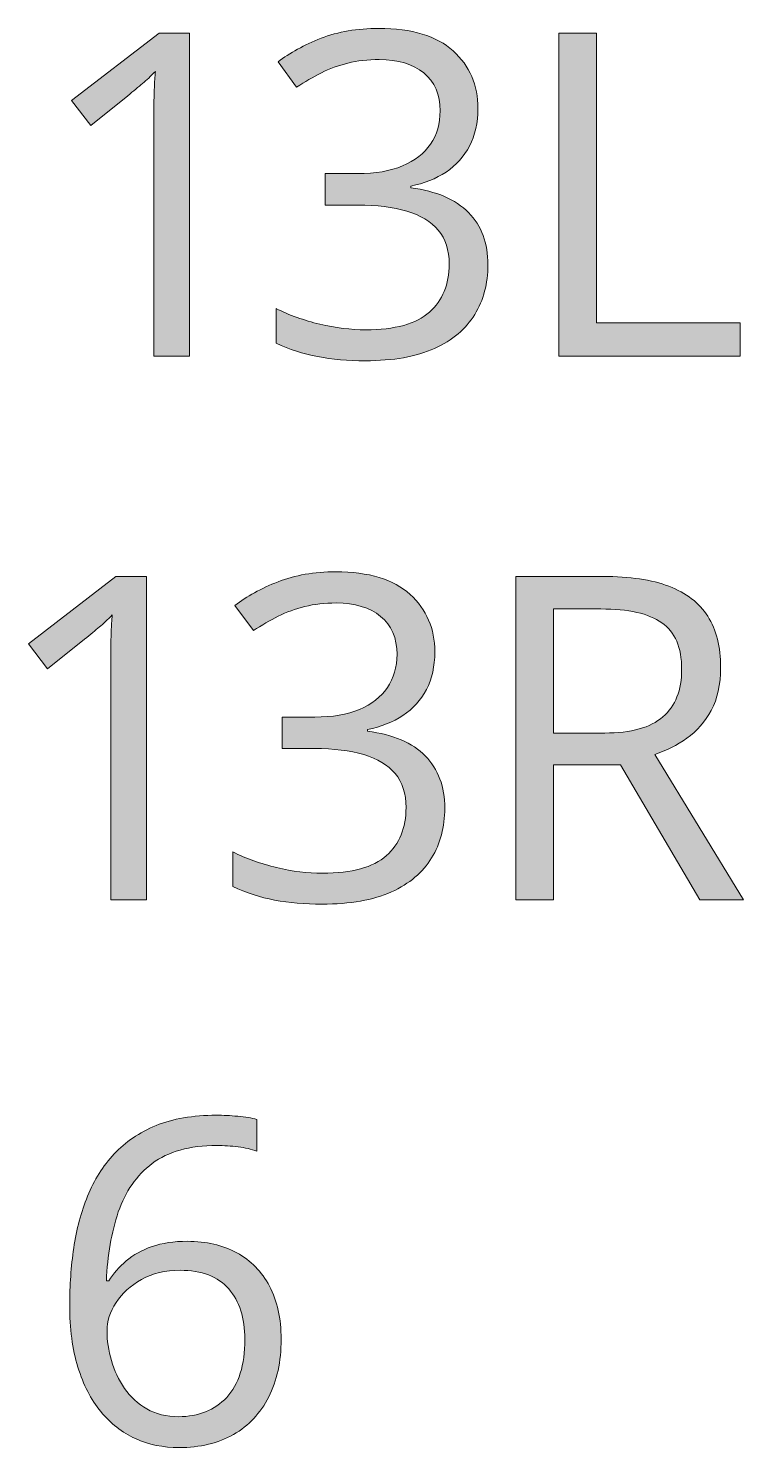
# Model space of a CAD drawing. Extents: x 104 to 491, y -610 to -261.
# Drawn here: x 314.9 to 490.6, y -609.7 to -261 of the extents above; entities that cross this region are included whole.
import ezdxf

# ---------------------------------------------------------------- set-up
doc = ezdxf.new("R2010")
doc.units = 0
doc.header["$MEASUREMENT"] = 0
doc.layers.add('Layer 1', color=7, linetype='Continuous', lineweight=0)

# ---------------------------------------------------------------- blocks, each defined once
blk = doc.blocks.new('Block_1')
at = {"layer": 'Layer 1', "true_color": 0x010101, "transparency": 33554687}
h = blk.add_hatch(color=18, dxfattribs=at)
h.dxf.hatch_style = 2
edge = h.paths.add_edge_path()
edge.add_spline(control_points=[(425.34, -280.62), (425.34, -284.17), (424.65, -287.25), (423.28, -289.86), (421.9, -292.47), (419.98, -294.6), (417.52, -296.25), (415.05, -297.89), (412.16, -299.04), (408.83, -299.7), (408.83, -299.7), (408.83, -300.13), (408.83, -300.13), (415.13, -300.93), (419.86, -302.96), (423.03, -306.22), (426.2, -309.48), (427.79, -313.75), (427.79, -319.04), (427.79, -323.64), (426.71, -327.71), (424.55, -331.26), (422.4, -334.81), (419.1, -337.59), (414.67, -339.6), (410.23, -341.61), (404.55, -342.62), (397.63, -342.62), (393.43, -342.62), (389.55, -342.28), (385.98, -341.61), (382.41, -340.94), (379, -339.83), (375.74, -338.27), (375.74, -338.27), (375.74, -329.8), (375.74, -329.8), (379.03, -331.43), (382.62, -332.7), (386.5, -333.63), (390.37, -334.55), (394.12, -335.01), (397.74, -335.01), (404.99, -335.01), (410.22, -333.57), (413.44, -330.69), (416.67, -327.81), (418.28, -323.87), (418.28, -318.87), (418.28, -315.43), (417.38, -312.65), (415.59, -310.53), (413.8, -308.42), (411.22, -306.86), (407.88, -305.86), (404.52, -304.87), (400.49, -304.37), (395.79, -304.37), (395.79, -304.37), (387.85, -304.37), (387.85, -304.37), (387.85, -304.37), (387.85, -296.65), (387.85, -296.65), (387.85, -296.65), (395.84, -296.65), (395.84, -296.65), (400.15, -296.65), (403.81, -296.02), (406.82, -294.75), (409.82, -293.48), (412.11, -291.7), (413.69, -289.4), (415.26, -287.1), (416.05, -284.37), (416.05, -281.22), (416.05, -277.2), (414.71, -274.1), (412.03, -271.9), (409.35, -269.71), (405.71, -268.62), (401.11, -268.62), (398.29, -268.62), (395.71, -268.91), (393.39, -269.49), (391.08, -270.07), (388.9, -270.86), (386.88, -271.88), (384.85, -272.89), (382.82, -274.07), (380.79, -275.41), (380.79, -275.41), (376.23, -269.21), (376.23, -269.21), (379.12, -266.97), (382.66, -265.03), (386.82, -263.4), (390.99, -261.77), (395.71, -260.96), (401, -260.96), (409.12, -260.96), (415.2, -262.8), (419.26, -266.5), (423.31, -270.19), (425.34, -274.9), (425.34, -280.62)], knot_values=[0, 0, 0, 0, 1, 1, 1, 2, 2, 2, 3, 3, 3, 4, 4, 4, 5, 5, 5, 6, 6, 6, 7, 7, 7, 8, 8, 8, 9, 9, 9, 10, 10, 10, 11, 11, 11, 12, 12, 12, 13, 13, 13, 14, 14, 14, 15, 15, 15, 16, 16, 16, 17, 17, 17, 18, 18, 18, 19, 19, 19, 20, 20, 20, 21, 21, 21, 22, 22, 22, 23, 23, 23, 24, 24, 24, 25, 25, 25, 26, 26, 26, 27, 27, 27, 28, 28, 28, 29, 29, 29, 30, 30, 30, 31, 31, 31, 32, 32, 32, 33, 33, 33, 34, 34, 34, 35, 35, 35, 35], degree=3, periodic=0)
h = blk.add_hatch(color=18, dxfattribs=at)
h.dxf.hatch_style = 2
edge = h.paths.add_edge_path()
edge.add_spline(control_points=[(354.53, -341.53), (354.53, -341.53), (345.72, -341.53), (345.72, -341.53), (345.72, -341.53), (345.72, -285.24), (345.72, -285.24), (345.72, -283.11), (345.73, -281.27), (345.75, -279.73), (345.77, -278.19), (345.81, -276.78), (345.86, -275.49), (345.91, -274.2), (346, -272.89), (346.1, -271.55), (344.98, -272.71), (343.93, -273.7), (342.95, -274.51), (341.98, -275.33), (340.76, -276.33), (339.31, -277.53), (339.31, -277.53), (330.24, -284.81), (330.24, -284.81), (330.24, -284.81), (325.51, -278.67), (325.51, -278.67), (325.51, -278.67), (347.03, -262.1), (347.03, -262.1), (347.03, -262.1), (354.53, -262.1), (354.53, -262.1), (354.53, -262.1), (354.53, -341.53), (354.53, -341.53)], knot_values=[0, 0, 0, 0, 1, 1, 1, 2, 2, 2, 3, 3, 3, 4, 4, 4, 5, 5, 5, 6, 6, 6, 7, 7, 7, 8, 8, 8, 9, 9, 9, 10, 10, 10, 11, 11, 11, 12, 12, 12, 12], degree=3, periodic=0)
h = blk.add_hatch(color=18, dxfattribs=at)
h.dxf.hatch_style = 2
edge = h.paths.add_edge_path()
edge.add_spline(control_points=[(445.23, -341.53), (445.23, -341.53), (445.23, -262.1), (445.23, -262.1), (445.23, -262.1), (454.46, -262.1), (454.46, -262.1), (454.46, -262.1), (454.46, -333.27), (454.46, -333.27), (454.46, -333.27), (489.73, -333.27), (489.73, -333.27), (489.73, -333.27), (489.73, -341.53), (489.73, -341.53), (489.73, -341.53), (445.23, -341.53), (445.23, -341.53)], knot_values=[0, 0, 0, 0, 1, 1, 1, 2, 2, 2, 3, 3, 3, 4, 4, 4, 5, 5, 5, 6, 6, 6, 6], degree=3, periodic=0)
h = blk.add_hatch(color=18, dxfattribs=at)
h.dxf.hatch_style = 2
edge = h.paths.add_edge_path()
edge.add_spline(control_points=[(343.93, -475.06), (343.93, -475.06), (335.13, -475.06), (335.13, -475.06), (335.13, -475.06), (335.13, -418.77), (335.13, -418.77), (335.13, -416.63), (335.14, -414.8), (335.16, -413.26), (335.17, -411.72), (335.21, -410.3), (335.27, -409.02), (335.32, -407.73), (335.4, -406.42), (335.51, -405.08), (334.39, -406.24), (333.34, -407.22), (332.36, -408.04), (331.38, -408.85), (330.17, -409.86), (328.72, -411.05), (328.72, -411.05), (319.64, -418.34), (319.64, -418.34), (319.64, -418.34), (314.92, -412.2), (314.92, -412.2), (314.92, -412.2), (336.43, -395.62), (336.43, -395.62), (336.43, -395.62), (343.93, -395.62), (343.93, -395.62), (343.93, -395.62), (343.93, -475.06), (343.93, -475.06)], knot_values=[0, 0, 0, 0, 1, 1, 1, 2, 2, 2, 3, 3, 3, 4, 4, 4, 5, 5, 5, 6, 6, 6, 7, 7, 7, 8, 8, 8, 9, 9, 9, 10, 10, 10, 11, 11, 11, 12, 12, 12, 12], degree=3, periodic=0)
h = blk.add_hatch(color=18, dxfattribs=at)
h.dxf.hatch_style = 2
edge = h.paths.add_edge_path()
edge.add_spline(control_points=[(414.75, -414.15), (414.75, -417.7), (414.06, -420.78), (412.68, -423.39), (411.31, -426), (409.39, -428.12), (406.92, -429.77), (404.46, -431.42), (401.56, -432.57), (398.23, -433.22), (398.23, -433.22), (398.23, -433.66), (398.23, -433.66), (404.53, -434.45), (409.27, -436.48), (412.44, -439.74), (415.61, -443), (417.19, -447.28), (417.19, -452.56), (417.19, -457.17), (416.11, -461.24), (413.96, -464.79), (411.8, -468.34), (408.51, -471.12), (404.07, -473.13), (399.63, -475.14), (393.96, -476.14), (387.04, -476.14), (382.84, -476.14), (378.95, -475.81), (375.38, -475.14), (371.82, -474.47), (368.4, -473.36), (365.14, -471.8), (365.14, -471.8), (365.14, -463.32), (365.14, -463.32), (368.44, -464.95), (372.02, -466.23), (375.9, -467.15), (379.78, -468.08), (383.52, -468.54), (387.15, -468.54), (394.39, -468.54), (399.62, -467.1), (402.85, -464.22), (406.07, -461.34), (407.68, -457.4), (407.68, -452.4), (407.68, -448.96), (406.79, -446.18), (405, -444.06), (403.2, -441.94), (400.63, -440.39), (397.28, -439.39), (393.93, -438.39), (389.9, -437.89), (385.19, -437.89), (385.19, -437.89), (377.26, -437.89), (377.26, -437.89), (377.26, -437.89), (377.26, -430.18), (377.26, -430.18), (377.26, -430.18), (385.25, -430.18), (385.25, -430.18), (389.56, -430.18), (393.21, -429.55), (396.22, -428.28), (399.23, -427.01), (401.52, -425.23), (403.09, -422.93), (404.67, -420.63), (405.46, -417.9), (405.46, -414.75), (405.46, -410.73), (404.12, -407.62), (401.44, -405.43), (398.75, -403.24), (395.12, -402.14), (390.52, -402.14), (387.69, -402.14), (385.12, -402.43), (382.8, -403.01), (380.48, -403.59), (378.31, -404.39), (376.28, -405.4), (374.25, -406.42), (372.22, -407.6), (370.2, -408.94), (370.2, -408.94), (365.63, -402.74), (365.63, -402.74), (368.53, -400.5), (372.06, -398.56), (376.23, -396.93), (380.39, -395.3), (385.12, -394.48), (390.41, -394.48), (398.52, -394.48), (404.61, -396.33), (408.66, -400.03), (412.72, -403.72), (414.75, -408.43), (414.75, -414.15)], knot_values=[0, 0, 0, 0, 1, 1, 1, 2, 2, 2, 3, 3, 3, 4, 4, 4, 5, 5, 5, 6, 6, 6, 7, 7, 7, 8, 8, 8, 9, 9, 9, 10, 10, 10, 11, 11, 11, 12, 12, 12, 13, 13, 13, 14, 14, 14, 15, 15, 15, 16, 16, 16, 17, 17, 17, 18, 18, 18, 19, 19, 19, 20, 20, 20, 21, 21, 21, 22, 22, 22, 23, 23, 23, 24, 24, 24, 25, 25, 25, 26, 26, 26, 27, 27, 27, 28, 28, 28, 29, 29, 29, 30, 30, 30, 31, 31, 31, 32, 32, 32, 33, 33, 33, 34, 34, 34, 35, 35, 35, 35], degree=3, periodic=0)
h = blk.add_hatch(color=18, dxfattribs=at)
h.dxf.hatch_style = 2
edge = h.paths.add_edge_path()
edge.add_spline(control_points=[(455.55, -403.61), (455.55, -403.61), (443.87, -403.61), (443.87, -403.61), (443.87, -403.61), (443.87, -434.09), (443.87, -434.09), (443.87, -434.09), (456.48, -434.09), (456.48, -434.09), (462.96, -434.09), (467.73, -432.77), (470.79, -430.12), (473.85, -427.48), (475.38, -423.59), (475.38, -418.44), (475.38, -413.05), (473.76, -409.23), (470.52, -406.98), (467.28, -404.73), (462.29, -403.61), (455.55, -403.61)], knot_values=[0, 0, 0, 0, 1, 1, 1, 2, 2, 2, 3, 3, 3, 4, 4, 4, 5, 5, 5, 6, 6, 6, 7, 7, 7, 7], degree=3, periodic=0)
edge = h.paths.add_edge_path()
edge.add_spline(control_points=[(456.1, -395.62), (462.62, -395.62), (468, -396.43), (472.26, -398.04), (476.51, -399.65), (479.69, -402.11), (481.79, -405.4), (483.89, -408.7), (484.95, -412.9), (484.95, -418.01), (484.95, -422.21), (484.19, -425.72), (482.66, -428.52), (481.14, -431.33), (479.15, -433.6), (476.69, -435.34), (474.22, -437.08), (471.6, -438.42), (468.81, -439.36), (468.81, -439.36), (490.6, -475.06), (490.6, -475.06), (490.6, -475.06), (479.84, -475.06), (479.84, -475.06), (479.84, -475.06), (460.39, -441.92), (460.39, -441.92), (460.39, -441.92), (443.87, -441.92), (443.87, -441.92), (443.87, -441.92), (443.87, -475.06), (443.87, -475.06), (443.87, -475.06), (434.63, -475.06), (434.63, -475.06), (434.63, -475.06), (434.63, -395.62), (434.63, -395.62), (434.63, -395.62), (456.1, -395.62), (456.1, -395.62)], knot_values=[0, 0, 0, 0, 1, 1, 1, 2, 2, 2, 3, 3, 3, 4, 4, 4, 5, 5, 5, 6, 6, 6, 7, 7, 7, 8, 8, 8, 9, 9, 9, 10, 10, 10, 11, 11, 11, 12, 12, 12, 13, 13, 13, 14, 14, 14, 14], degree=3, periodic=0)
h = blk.add_hatch(color=18, dxfattribs=at)
h.dxf.hatch_style = 2
edge = h.paths.add_edge_path()
edge.add_spline(control_points=[(351.79, -602.07), (356.71, -602.07), (360.66, -600.49), (363.63, -597.34), (366.6, -594.19), (368.09, -589.42), (368.09, -583.05), (368.09, -577.83), (366.76, -573.7), (364.12, -570.66), (361.48, -567.62), (357.49, -566.1), (352.17, -566.1), (348.54, -566.1), (345.39, -566.85), (342.71, -568.35), (340.03, -569.86), (337.95, -571.75), (336.46, -574.03), (334.98, -576.31), (334.24, -578.63), (334.24, -580.99), (334.24, -583.38), (334.59, -585.8), (335.3, -588.27), (336, -590.73), (337.08, -593.01), (338.53, -595.11), (339.98, -597.21), (341.81, -598.9), (344.02, -600.16), (346.23, -601.43), (348.82, -602.07), (351.79, -602.07)], knot_values=[0, 0, 0, 0, 1, 1, 1, 2, 2, 2, 3, 3, 3, 4, 4, 4, 5, 5, 5, 6, 6, 6, 7, 7, 7, 8, 8, 8, 9, 9, 9, 10, 10, 10, 11, 11, 11, 11], degree=3, periodic=0)
edge = h.paths.add_edge_path()
edge.add_spline(control_points=[(325.06, -574.63), (325.06, -569.85), (325.39, -565.17), (326.06, -560.61), (326.73, -556.05), (327.86, -551.8), (329.46, -547.87), (331.05, -543.94), (333.22, -540.49), (335.98, -537.52), (338.73, -534.55), (342.16, -532.22), (346.27, -530.54), (350.38, -528.85), (355.32, -528.01), (361.08, -528.01), (362.71, -528.01), (364.46, -528.09), (366.35, -528.25), (368.23, -528.42), (369.79, -528.68), (371.02, -529.04), (371.02, -529.04), (371.02, -536.81), (371.02, -536.81), (369.68, -536.34), (368.15, -536), (366.43, -535.78), (364.71, -535.56), (362.98, -535.45), (361.24, -535.45), (354.5, -535.45), (349.21, -536.92), (345.35, -539.86), (341.49, -542.79), (338.71, -546.76), (337.01, -551.78), (335.31, -556.8), (334.33, -562.44), (334.07, -568.71), (334.07, -568.71), (334.67, -568.71), (334.67, -568.71), (335.79, -566.9), (337.23, -565.26), (338.96, -563.79), (340.7, -562.32), (342.81, -561.15), (345.29, -560.28), (347.78, -559.42), (350.66, -558.98), (353.96, -558.98), (358.6, -558.98), (362.64, -559.92), (366.1, -561.81), (369.56, -563.69), (372.24, -566.42), (374.14, -570.01), (376.05, -573.6), (377, -577.94), (377, -583.05), (377, -588.52), (375.98, -593.25), (373.96, -597.23), (371.93, -601.22), (369.04, -604.29), (365.29, -606.44), (361.54, -608.59), (357.08, -609.67), (351.9, -609.67), (348.02, -609.67), (344.45, -608.93), (341.19, -607.45), (337.93, -605.96), (335.1, -603.75), (332.69, -600.82), (330.28, -597.88), (328.41, -594.23), (327.07, -589.87), (325.73, -585.5), (325.06, -580.42), (325.06, -574.63)], knot_values=[0, 0, 0, 0, 1, 1, 1, 2, 2, 2, 3, 3, 3, 4, 4, 4, 5, 5, 5, 6, 6, 6, 7, 7, 7, 8, 8, 8, 9, 9, 9, 10, 10, 10, 11, 11, 11, 12, 12, 12, 13, 13, 13, 14, 14, 14, 15, 15, 15, 16, 16, 16, 17, 17, 17, 18, 18, 18, 19, 19, 19, 20, 20, 20, 21, 21, 21, 22, 22, 22, 23, 23, 23, 24, 24, 24, 25, 25, 25, 26, 26, 26, 27, 27, 27, 27], degree=3, periodic=0)
at = {"layer": 'Layer 1'}
for points, knots in [([(425.34, -280.62), (425.34, -284.17), (424.65, -287.25), (423.28, -289.86), (421.9, -292.47), (419.98, -294.6), (417.52, -296.25), (415.05, -297.89), (412.16, -299.04), (408.83, -299.7), (408.83, -299.7), (408.83, -300.13), (408.83, -300.13), (415.13, -300.93), (419.86, -302.96), (423.03, -306.22), (426.2, -309.48), (427.79, -313.75), (427.79, -319.04), (427.79, -323.64), (426.71, -327.71), (424.55, -331.26), (422.4, -334.81), (419.1, -337.59), (414.67, -339.6), (410.23, -341.61), (404.55, -342.62), (397.63, -342.62), (393.43, -342.62), (389.55, -342.28), (385.98, -341.61), (382.41, -340.94), (379, -339.83), (375.74, -338.27), (375.74, -338.27), (375.74, -329.8), (375.74, -329.8), (379.03, -331.43), (382.62, -332.7), (386.5, -333.63), (390.37, -334.55), (394.12, -335.01), (397.74, -335.01), (404.99, -335.01), (410.22, -333.57), (413.44, -330.69), (416.67, -327.81), (418.28, -323.87), (418.28, -318.87), (418.28, -315.43), (417.38, -312.65), (415.59, -310.53), (413.8, -308.42), (411.22, -306.86), (407.88, -305.86), (404.52, -304.87), (400.49, -304.37), (395.79, -304.37), (395.79, -304.37), (387.85, -304.37), (387.85, -304.37), (387.85, -304.37), (387.85, -296.65), (387.85, -296.65), (387.85, -296.65), (395.84, -296.65), (395.84, -296.65), (400.15, -296.65), (403.81, -296.02), (406.82, -294.75), (409.82, -293.48), (412.11, -291.7), (413.69, -289.4), (415.26, -287.1), (416.05, -284.37), (416.05, -281.22), (416.05, -277.2), (414.71, -274.1), (412.03, -271.9), (409.35, -269.71), (405.71, -268.62), (401.11, -268.62), (398.29, -268.62), (395.71, -268.91), (393.39, -269.49), (391.08, -270.07), (388.9, -270.86), (386.88, -271.88), (384.85, -272.89), (382.82, -274.07), (380.79, -275.41), (380.79, -275.41), (376.23, -269.21), (376.23, -269.21), (379.12, -266.97), (382.66, -265.03), (386.82, -263.4), (390.99, -261.77), (395.71, -260.96), (401, -260.96), (409.12, -260.96), (415.2, -262.8), (419.26, -266.5), (423.31, -270.19), (425.34, -274.9), (425.34, -280.62)], [0, 0, 0, 0, 1, 1, 1, 2, 2, 2, 3, 3, 3, 4, 4, 4, 5, 5, 5, 6, 6, 6, 7, 7, 7, 8, 8, 8, 9, 9, 9, 10, 10, 10, 11, 11, 11, 12, 12, 12, 13, 13, 13, 14, 14, 14, 15, 15, 15, 16, 16, 16, 17, 17, 17, 18, 18, 18, 19, 19, 19, 20, 20, 20, 21, 21, 21, 22, 22, 22, 23, 23, 23, 24, 24, 24, 25, 25, 25, 26, 26, 26, 27, 27, 27, 28, 28, 28, 29, 29, 29, 30, 30, 30, 31, 31, 31, 32, 32, 32, 33, 33, 33, 34, 34, 34, 35, 35, 35, 35]), ([(354.53, -341.53), (354.53, -341.53), (345.72, -341.53), (345.72, -341.53), (345.72, -341.53), (345.72, -285.24), (345.72, -285.24), (345.72, -283.11), (345.73, -281.27), (345.75, -279.73), (345.77, -278.19), (345.81, -276.78), (345.86, -275.49), (345.91, -274.2), (346, -272.89), (346.1, -271.55), (344.98, -272.71), (343.93, -273.7), (342.95, -274.51), (341.98, -275.33), (340.76, -276.33), (339.31, -277.53), (339.31, -277.53), (330.24, -284.81), (330.24, -284.81), (330.24, -284.81), (325.51, -278.67), (325.51, -278.67), (325.51, -278.67), (347.03, -262.1), (347.03, -262.1), (347.03, -262.1), (354.53, -262.1), (354.53, -262.1), (354.53, -262.1), (354.53, -341.53), (354.53, -341.53)], [0, 0, 0, 0, 1, 1, 1, 2, 2, 2, 3, 3, 3, 4, 4, 4, 5, 5, 5, 6, 6, 6, 7, 7, 7, 8, 8, 8, 9, 9, 9, 10, 10, 10, 11, 11, 11, 12, 12, 12, 12]), ([(445.23, -341.53), (445.23, -341.53), (445.23, -262.1), (445.23, -262.1), (445.23, -262.1), (454.46, -262.1), (454.46, -262.1), (454.46, -262.1), (454.46, -333.27), (454.46, -333.27), (454.46, -333.27), (489.73, -333.27), (489.73, -333.27), (489.73, -333.27), (489.73, -341.53), (489.73, -341.53), (489.73, -341.53), (445.23, -341.53), (445.23, -341.53)], [0, 0, 0, 0, 1, 1, 1, 2, 2, 2, 3, 3, 3, 4, 4, 4, 5, 5, 5, 6, 6, 6, 6]), ([(343.93, -475.06), (343.93, -475.06), (335.13, -475.06), (335.13, -475.06), (335.13, -475.06), (335.13, -418.77), (335.13, -418.77), (335.13, -416.63), (335.14, -414.8), (335.16, -413.26), (335.17, -411.72), (335.21, -410.3), (335.27, -409.02), (335.32, -407.73), (335.4, -406.42), (335.51, -405.08), (334.39, -406.24), (333.34, -407.22), (332.36, -408.04), (331.38, -408.85), (330.17, -409.86), (328.72, -411.05), (328.72, -411.05), (319.64, -418.34), (319.64, -418.34), (319.64, -418.34), (314.92, -412.2), (314.92, -412.2), (314.92, -412.2), (336.43, -395.62), (336.43, -395.62), (336.43, -395.62), (343.93, -395.62), (343.93, -395.62), (343.93, -395.62), (343.93, -475.06), (343.93, -475.06)], [0, 0, 0, 0, 1, 1, 1, 2, 2, 2, 3, 3, 3, 4, 4, 4, 5, 5, 5, 6, 6, 6, 7, 7, 7, 8, 8, 8, 9, 9, 9, 10, 10, 10, 11, 11, 11, 12, 12, 12, 12]), ([(414.75, -414.15), (414.75, -417.7), (414.06, -420.78), (412.68, -423.39), (411.31, -426), (409.39, -428.12), (406.92, -429.77), (404.46, -431.42), (401.56, -432.57), (398.23, -433.22), (398.23, -433.22), (398.23, -433.66), (398.23, -433.66), (404.53, -434.45), (409.27, -436.48), (412.44, -439.74), (415.61, -443), (417.19, -447.28), (417.19, -452.56), (417.19, -457.17), (416.11, -461.24), (413.96, -464.79), (411.8, -468.34), (408.51, -471.12), (404.07, -473.13), (399.63, -475.14), (393.96, -476.14), (387.04, -476.14), (382.84, -476.14), (378.95, -475.81), (375.38, -475.14), (371.82, -474.47), (368.4, -473.36), (365.14, -471.8), (365.14, -471.8), (365.14, -463.32), (365.14, -463.32), (368.44, -464.95), (372.02, -466.23), (375.9, -467.15), (379.78, -468.08), (383.52, -468.54), (387.15, -468.54), (394.39, -468.54), (399.62, -467.1), (402.85, -464.22), (406.07, -461.34), (407.68, -457.4), (407.68, -452.4), (407.68, -448.96), (406.79, -446.18), (405, -444.06), (403.2, -441.94), (400.63, -440.39), (397.28, -439.39), (393.93, -438.39), (389.9, -437.89), (385.19, -437.89), (385.19, -437.89), (377.26, -437.89), (377.26, -437.89), (377.26, -437.89), (377.26, -430.18), (377.26, -430.18), (377.26, -430.18), (385.25, -430.18), (385.25, -430.18), (389.56, -430.18), (393.21, -429.55), (396.22, -428.28), (399.23, -427.01), (401.52, -425.23), (403.09, -422.93), (404.67, -420.63), (405.46, -417.9), (405.46, -414.75), (405.46, -410.73), (404.12, -407.62), (401.44, -405.43), (398.75, -403.24), (395.12, -402.14), (390.52, -402.14), (387.69, -402.14), (385.12, -402.43), (382.8, -403.01), (380.48, -403.59), (378.31, -404.39), (376.28, -405.4), (374.25, -406.42), (372.22, -407.6), (370.2, -408.94), (370.2, -408.94), (365.63, -402.74), (365.63, -402.74), (368.53, -400.5), (372.06, -398.56), (376.23, -396.93), (380.39, -395.3), (385.12, -394.48), (390.41, -394.48), (398.52, -394.48), (404.61, -396.33), (408.66, -400.03), (412.72, -403.72), (414.75, -408.43), (414.75, -414.15)], [0, 0, 0, 0, 1, 1, 1, 2, 2, 2, 3, 3, 3, 4, 4, 4, 5, 5, 5, 6, 6, 6, 7, 7, 7, 8, 8, 8, 9, 9, 9, 10, 10, 10, 11, 11, 11, 12, 12, 12, 13, 13, 13, 14, 14, 14, 15, 15, 15, 16, 16, 16, 17, 17, 17, 18, 18, 18, 19, 19, 19, 20, 20, 20, 21, 21, 21, 22, 22, 22, 23, 23, 23, 24, 24, 24, 25, 25, 25, 26, 26, 26, 27, 27, 27, 28, 28, 28, 29, 29, 29, 30, 30, 30, 31, 31, 31, 32, 32, 32, 33, 33, 33, 34, 34, 34, 35, 35, 35, 35]), ([(456.1, -395.62), (462.62, -395.62), (468, -396.43), (472.26, -398.04), (476.51, -399.65), (479.69, -402.11), (481.79, -405.4), (483.89, -408.7), (484.95, -412.9), (484.95, -418.01), (484.95, -422.21), (484.19, -425.72), (482.66, -428.52), (481.14, -431.33), (479.15, -433.6), (476.69, -435.34), (474.22, -437.08), (471.6, -438.42), (468.81, -439.36), (468.81, -439.36), (490.6, -475.06), (490.6, -475.06), (490.6, -475.06), (479.84, -475.06), (479.84, -475.06), (479.84, -475.06), (460.39, -441.92), (460.39, -441.92), (460.39, -441.92), (443.87, -441.92), (443.87, -441.92), (443.87, -441.92), (443.87, -475.06), (443.87, -475.06), (443.87, -475.06), (434.63, -475.06), (434.63, -475.06), (434.63, -475.06), (434.63, -395.62), (434.63, -395.62), (434.63, -395.62), (456.1, -395.62), (456.1, -395.62)], [0, 0, 0, 0, 1, 1, 1, 2, 2, 2, 3, 3, 3, 4, 4, 4, 5, 5, 5, 6, 6, 6, 7, 7, 7, 8, 8, 8, 9, 9, 9, 10, 10, 10, 11, 11, 11, 12, 12, 12, 13, 13, 13, 14, 14, 14, 14]), ([(455.55, -403.61), (455.55, -403.61), (443.87, -403.61), (443.87, -403.61), (443.87, -403.61), (443.87, -434.09), (443.87, -434.09), (443.87, -434.09), (456.48, -434.09), (456.48, -434.09), (462.96, -434.09), (467.73, -432.77), (470.79, -430.12), (473.85, -427.48), (475.38, -423.59), (475.38, -418.44), (475.38, -413.05), (473.76, -409.23), (470.52, -406.98), (467.28, -404.73), (462.29, -403.61), (455.55, -403.61)], [0, 0, 0, 0, 1, 1, 1, 2, 2, 2, 3, 3, 3, 4, 4, 4, 5, 5, 5, 6, 6, 6, 7, 7, 7, 7]), ([(325.06, -574.63), (325.06, -569.85), (325.39, -565.17), (326.06, -560.61), (326.73, -556.05), (327.86, -551.8), (329.46, -547.87), (331.05, -543.94), (333.22, -540.49), (335.98, -537.52), (338.73, -534.55), (342.16, -532.22), (346.27, -530.54), (350.38, -528.85), (355.32, -528.01), (361.08, -528.01), (362.71, -528.01), (364.46, -528.09), (366.35, -528.25), (368.23, -528.42), (369.79, -528.68), (371.02, -529.04), (371.02, -529.04), (371.02, -536.81), (371.02, -536.81), (369.68, -536.34), (368.15, -536), (366.43, -535.78), (364.71, -535.56), (362.98, -535.45), (361.24, -535.45), (354.5, -535.45), (349.21, -536.92), (345.35, -539.86), (341.49, -542.79), (338.71, -546.76), (337.01, -551.78), (335.31, -556.8), (334.33, -562.44), (334.07, -568.71), (334.07, -568.71), (334.67, -568.71), (334.67, -568.71), (335.79, -566.9), (337.23, -565.26), (338.96, -563.79), (340.7, -562.32), (342.81, -561.15), (345.29, -560.28), (347.78, -559.42), (350.66, -558.98), (353.96, -558.98), (358.6, -558.98), (362.64, -559.92), (366.1, -561.81), (369.56, -563.69), (372.24, -566.42), (374.14, -570.01), (376.05, -573.6), (377, -577.94), (377, -583.05), (377, -588.52), (375.98, -593.25), (373.96, -597.23), (371.93, -601.22), (369.04, -604.29), (365.29, -606.44), (361.54, -608.59), (357.08, -609.67), (351.9, -609.67), (348.02, -609.67), (344.45, -608.93), (341.19, -607.45), (337.93, -605.96), (335.1, -603.75), (332.69, -600.82), (330.28, -597.88), (328.41, -594.23), (327.07, -589.87), (325.73, -585.5), (325.06, -580.42), (325.06, -574.63)], [0, 0, 0, 0, 1, 1, 1, 2, 2, 2, 3, 3, 3, 4, 4, 4, 5, 5, 5, 6, 6, 6, 7, 7, 7, 8, 8, 8, 9, 9, 9, 10, 10, 10, 11, 11, 11, 12, 12, 12, 13, 13, 13, 14, 14, 14, 15, 15, 15, 16, 16, 16, 17, 17, 17, 18, 18, 18, 19, 19, 19, 20, 20, 20, 21, 21, 21, 22, 22, 22, 23, 23, 23, 24, 24, 24, 25, 25, 25, 26, 26, 26, 27, 27, 27, 27]), ([(351.79, -602.07), (356.71, -602.07), (360.66, -600.49), (363.63, -597.34), (366.6, -594.19), (368.09, -589.42), (368.09, -583.05), (368.09, -577.83), (366.76, -573.7), (364.12, -570.66), (361.48, -567.62), (357.49, -566.1), (352.17, -566.1), (348.54, -566.1), (345.39, -566.85), (342.71, -568.35), (340.03, -569.86), (337.95, -571.75), (336.46, -574.03), (334.98, -576.31), (334.24, -578.63), (334.24, -580.99), (334.24, -583.38), (334.59, -585.8), (335.3, -588.27), (336, -590.73), (337.08, -593.01), (338.53, -595.11), (339.98, -597.21), (341.81, -598.9), (344.02, -600.16), (346.23, -601.43), (348.82, -602.07), (351.79, -602.07)], [0, 0, 0, 0, 1, 1, 1, 2, 2, 2, 3, 3, 3, 4, 4, 4, 5, 5, 5, 6, 6, 6, 7, 7, 7, 8, 8, 8, 9, 9, 9, 10, 10, 10, 11, 11, 11, 11])]:
    blk.add_open_spline(points, degree=3, knots=knots, dxfattribs=at)
blk = doc.blocks.new('Block_0')
at = {"layer": 'Layer 1'}
blk.add_blockref('Block_1', (0, 0), dxfattribs=at)

msp = doc.modelspace()

# ---------------------------------------------------------------- block references
at = {"layer": 'Layer 1'}
msp.add_blockref('Block_0', (0, 0), dxfattribs=at)

doc.saveas('drawing.dxf')
